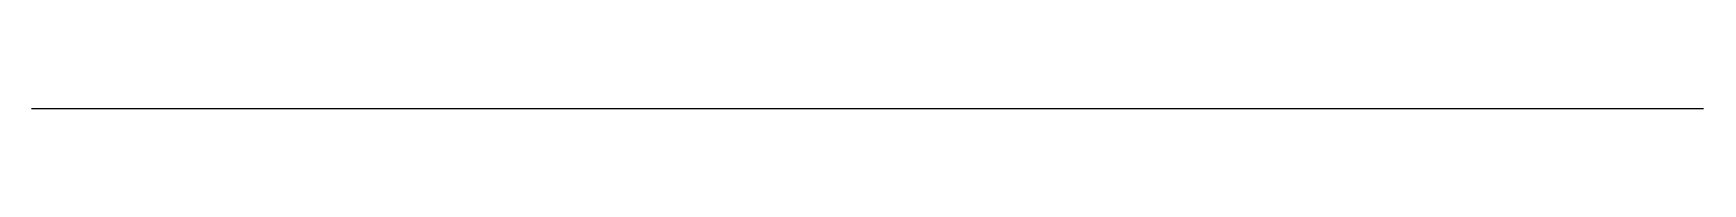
# Model space of a CAD drawing. Header units: millimetres. Extents: x 0 to 2707, y 2 to 2710.
# Drawn here: x 677 to 1353, y 2 to 3 of the extents above; entities that cross this region are included whole.
import ezdxf

# ---------------------------------------------------------------- set-up
doc = ezdxf.new("R2010")
doc.units = ezdxf.units.MM
doc.layers.add('ALL_ISLANDS', color=7, linetype='Continuous')
doc.layers.add('OUTLINE_ISLAND_01', color=7, linetype='Continuous')

msp = doc.modelspace()

# ---------------------------------------------------------------- linework, layer by layer
at = {"layer": 'ALL_ISLANDS'}
msp.add_lwpolyline([(675.717, 2.5283), (676.717, 2.5283), (677.717, 2.5282), (678.717, 2.5281), (679.717, 2.5281), (680.717, 2.528), (681.717, 2.5279), (682.717, 2.5279), (683.717, 2.5278), (684.717, 2.5277), (685.717, 2.5277), (686.717, 2.5276), (687.717, 2.5275), (688.717, 2.5275), (689.717, 2.5274), (690.717, 2.5273), (691.717, 2.5273), (692.717, 2.5272), (693.717, 2.5271), (694.717, 2.5271), (695.717, 2.527), (696.717, 2.5269), (697.717, 2.5269), (698.717, 2.5268), (699.717, 2.5267), (700.717, 2.5267), (701.717, 2.5266), (702.717, 2.5265), (703.717, 2.5265), (704.717, 2.5264), (705.717, 2.5263), (706.717, 2.5263), (707.717, 2.5262), (708.717, 2.5261), (709.717, 2.5261), (710.717, 2.526), (711.717, 2.5259), (712.717, 2.5259), (713.717, 2.5258), (714.717, 2.5257), (715.717, 2.5257), (716.717, 2.5256), (717.717, 2.5255), (718.717, 2.5255), (719.717, 2.5254), (720.717, 2.5253), (721.717, 2.5253), (722.717, 2.5252), (723.717, 2.5251), (724.717, 2.5251), (725.717, 2.525), (726.717, 2.5249), (727.717, 2.5249), (728.717, 2.5248), (729.717, 2.5247), (730.717, 2.5247), (731.717, 2.5246), (732.717, 2.5245), (733.717, 2.5245), (734.717, 2.5244), (735.717, 2.5243), (736.717, 2.5243), (737.717, 2.5242), (738.717, 2.5241), (739.717, 2.5241), (740.717, 2.524), (741.717, 2.5239), (742.717, 2.5239), (743.717, 2.5238), (744.717, 2.5237), (745.717, 2.5237), (746.717, 2.5236), (747.717, 2.5236), (748.717, 2.5235), (749.717, 2.5234), (750.717, 2.5234), (751.717, 2.5233), (752.717, 2.5232), (753.717, 2.5232), (754.717, 2.5231), (755.717, 2.523), (756.717, 2.523), (757.717, 2.5229), (758.717, 2.5228), (759.717, 2.5228), (760.717, 2.5227), (761.717, 2.5226), (762.717, 2.5226), (763.717, 2.5225), (764.717, 2.5224), (765.717, 2.5224), (766.717, 2.5223), (767.717, 2.5222), (768.717, 2.5222), (769.717, 2.5221), (770.717, 2.522), (771.717, 2.522), (772.717, 2.5219), (773.717, 2.5218), (774.717, 2.5218), (775.717, 2.5217), (776.717, 2.5216), (777.717, 2.5216), (778.717, 2.5215), (779.717, 2.5214), (780.717, 2.5214), (781.717, 2.5213), (782.717, 2.5212), (783.717, 2.5212), (784.717, 2.5211), (785.717, 2.521), (786.717, 2.521), (787.717, 2.5209), (788.717, 2.5208), (789.717, 2.5208), (790.717, 2.5207), (791.717, 2.5206), (792.717, 2.5206), (793.717, 2.5205), (794.717, 2.5204), (795.717, 2.5204), (796.717, 2.5203), (797.717, 2.5202), (798.717, 2.5202), (799.717, 2.5201), (800.717, 2.52), (801.717, 2.52), (802.717, 2.5199), (803.717, 2.5198), (804.717, 2.5198), (805.717, 2.5197), (806.717, 2.5196), (807.717, 2.5196), (808.717, 2.5195), (809.717, 2.5194), (810.717, 2.5194), (811.717, 2.5193), (812.717, 2.5192), (813.717, 2.5192), (814.717, 2.5191), (815.717, 2.519), (816.717, 2.519), (817.717, 2.5189), (818.717, 2.5188), (819.717, 2.5188), (820.717, 2.5187), (821.717, 2.5186), (822.717, 2.5186), (823.717, 2.5185), (824.717, 2.5184), (825.717, 2.5184), (826.717, 2.5183), (827.717, 2.5182), (828.717, 2.5182), (829.717, 2.5181), (830.717, 2.518), (831.717, 2.518), (832.717, 2.5179), (833.717, 2.5178), (834.717, 2.5178), (835.717, 2.5177), (836.717, 2.5176), (837.717, 2.5176), (838.717, 2.5175), (839.717, 2.5174), (840.717, 2.5174), (841.717, 2.5173), (842.717, 2.5172), (843.717, 2.5172), (844.717, 2.5171), (845.717, 2.517), (846.717, 2.517), (847.717, 2.5169), (848.717, 2.5168), (849.717, 2.5168), (850.717, 2.5167), (851.717, 2.5166), (852.717, 2.5166), (853.717, 2.5165), (854.717, 2.5164), (855.717, 2.5164), (856.717, 2.5163), (857.717, 2.5162), (858.717, 2.5162), (859.717, 2.5161), (860.717, 2.516), (861.717, 2.516), (862.717, 2.5159), (863.717, 2.5159), (864.717, 2.5158), (865.717, 2.5157), (866.717, 2.5157), (867.717, 2.5156), (868.717, 2.5155), (869.717, 2.5155), (870.717, 2.5154), (871.717, 2.5153), (872.717, 2.5153), (873.717, 2.5152), (874.717, 2.5151), (875.717, 2.5151), (876.717, 2.515), (877.717, 2.5149), (878.717, 2.5149), (879.717, 2.5148), (880.717, 2.5147), (881.717, 2.5147), (882.717, 2.5146), (883.717, 2.5145), (884.717, 2.5145), (885.717, 2.5144), (886.717, 2.5143), (887.717, 2.5143), (888.717, 2.5142), (889.717, 2.5141), (890.717, 2.5141), (891.717, 2.514), (892.717, 2.5139), (893.717, 2.5139), (894.717, 2.5138), (895.717, 2.5137), (896.717, 2.5137), (897.717, 2.5136), (898.717, 2.5135), (899.717, 2.5135), (900.717, 2.5134), (901.717, 2.5133), (902.717, 2.5133), (903.717, 2.5132), (904.717, 2.5131), (905.717, 2.5131), (906.717, 2.513), (907.717, 2.5129), (908.717, 2.5129), (909.717, 2.5128), (910.717, 2.5127), (911.717, 2.5127), (912.717, 2.5126), (913.717, 2.5125), (914.717, 2.5125), (915.717, 2.5124), (916.717, 2.5123), (917.717, 2.5123), (918.717, 2.5122), (919.717, 2.5121), (920.717, 2.5121), (921.717, 2.512), (922.717, 2.5119), (923.717, 2.5119), (924.717, 2.5118), (925.717, 2.5117), (926.717, 2.5117), (927.717, 2.5116), (928.717, 2.5115), (929.717, 2.5115), (930.717, 2.5114), (931.717, 2.5113), (932.717, 2.5113), (933.717, 2.5112), (934.717, 2.5111), (935.717, 2.5111), (936.717, 2.511), (937.717, 2.5109), (938.717, 2.5109), (939.717, 2.5108), (940.717, 2.5107), (941.717, 2.5107), (942.717, 2.5106), (943.717, 2.5105), (944.717, 2.5105), (945.717, 2.5104), (946.717, 2.5103), (947.717, 2.5103), (948.717, 2.5102), (949.717, 2.5101), (950.717, 2.5101), (951.717, 2.51), (952.717, 2.5099), (953.717, 2.5099), (954.717, 2.5098), (955.717, 2.5097), (956.717, 2.5097), (957.717, 2.5096), (958.717, 2.5095), (959.717, 2.5095), (960.717, 2.5094), (961.717, 2.5093), (962.717, 2.5093), (963.717, 2.5092), (964.717, 2.5091), (965.717, 2.5091), (966.717, 2.509), (967.717, 2.5089), (968.717, 2.5089), (969.717, 2.5088), (970.717, 2.5087), (971.717, 2.5087), (972.717, 2.5086), (973.717, 2.5085), (974.717, 2.5085), (975.717, 2.5084), (976.717, 2.5083), (977.717, 2.5083), (978.717, 2.5082), (979.717, 2.5082), (980.717, 2.5081), (981.717, 2.508), (982.717, 2.508), (983.717, 2.5079), (984.717, 2.5078), (985.717, 2.5078), (986.717, 2.5077), (987.717, 2.5076), (988.717, 2.5076), (989.717, 2.5075), (990.717, 2.5074), (991.717, 2.5074), (992.717, 2.5073), (993.717, 2.5072), (994.717, 2.5072), (995.717, 2.5071), (996.717, 2.507), (997.717, 2.507), (998.717, 2.5069), (999.717, 2.5068), (1000.717, 2.5068), (1001.717, 2.5067), (1002.717, 2.5066), (1003.717, 2.5066), (1004.717, 2.5065), (1005.717, 2.5064), (1006.717, 2.5064), (1007.717, 2.5063), (1008.717, 2.5062), (1009.717, 2.5062), (1010.717, 2.5061), (1011.717, 2.506), (1012.717, 2.506), (1013.717, 2.5059), (1014.717, 2.5058), (1015.717, 2.5058), (1016.717, 2.5057), (1017.717, 2.5056), (1018.717, 2.5056), (1019.717, 2.5055), (1020.717, 2.5054), (1021.717, 2.5054), (1022.717, 2.5053), (1023.717, 2.5052), (1024.717, 2.5052), (1025.717, 2.5051), (1026.717, 2.505), (1027.717, 2.505), (1028.717, 2.5049), (1029.717, 2.5048), (1030.717, 2.5048), (1031.717, 2.5047), (1032.717, 2.5046), (1033.717, 2.5046), (1034.717, 2.5045), (1035.717, 2.5044), (1036.717, 2.5044), (1037.717, 2.5043), (1038.717, 2.5042), (1039.717, 2.5042), (1040.717, 2.5041), (1041.717, 2.504), (1042.717, 2.504), (1043.717, 2.5039), (1044.717, 2.5038), (1045.717, 2.5038), (1046.717, 2.5037), (1047.717, 2.5036), (1048.717, 2.5036), (1049.717, 2.5035), (1050.717, 2.5034), (1051.717, 2.5034), (1052.717, 2.5033), (1053.717, 2.5032), (1054.717, 2.5032), (1055.717, 2.5031), (1056.717, 2.503), (1057.717, 2.503), (1058.717, 2.5029), (1059.717, 2.5028), (1060.717, 2.5028), (1061.717, 2.5027), (1062.717, 2.5026), (1063.717, 2.5026), (1064.717, 2.5025), (1065.717, 2.5024), (1066.717, 2.5024), (1067.717, 2.5023), (1068.717, 2.5022), (1069.717, 2.5022), (1070.717, 2.5021), (1071.717, 2.502), (1072.717, 2.502), (1073.717, 2.5019), (1074.717, 2.5018), (1075.717, 2.5018), (1076.717, 2.5017), (1077.717, 2.5016), (1078.717, 2.5016), (1079.717, 2.5015), (1080.717, 2.5014), (1081.717, 2.5014), (1082.717, 2.5013), (1083.717, 2.5012), (1084.717, 2.5012), (1085.717, 2.5011), (1086.717, 2.501), (1087.717, 2.501), (1088.717, 2.5009), (1089.717, 2.5008), (1090.717, 2.5008), (1091.717, 2.5007), (1092.717, 2.5006), (1093.717, 2.5006), (1094.717, 2.5005), (1095.717, 2.5005), (1096.717, 2.5004), (1097.717, 2.5003), (1098.717, 2.5003), (1099.717, 2.5002), (1100.717, 2.5001), (1101.717, 2.5001), (1102.717, 2.5), (1103.717, 2.4999), (1104.717, 2.4999), (1105.717, 2.4998), (1106.717, 2.4997), (1107.717, 2.4997), (1108.717, 2.4996), (1109.717, 2.4995), (1110.717, 2.4995), (1111.717, 2.4994), (1112.717, 2.4993), (1113.717, 2.4993), (1114.717, 2.4992), (1115.717, 2.4991), (1116.717, 2.4991), (1117.717, 2.499), (1118.717, 2.4989), (1119.717, 2.4989), (1120.717, 2.4988), (1121.717, 2.4987), (1122.717, 2.4987), (1123.717, 2.4986), (1124.717, 2.4985), (1125.717, 2.4985), (1126.717, 2.4984), (1127.717, 2.4983), (1128.717, 2.4983), (1129.717, 2.4982), (1130.717, 2.4981), (1131.717, 2.4981), (1132.717, 2.498), (1133.717, 2.4979), (1134.717, 2.4979), (1135.717, 2.4978), (1136.717, 2.4977), (1137.717, 2.4977), (1138.717, 2.4976), (1139.717, 2.4975), (1140.717, 2.4975), (1141.717, 2.4974), (1142.717, 2.4973), (1143.717, 2.4973), (1144.717, 2.4972), (1145.717, 2.4971), (1146.717, 2.4971), (1147.717, 2.497), (1148.717, 2.4969), (1149.717, 2.4969), (1150.717, 2.4968), (1151.717, 2.4967), (1152.717, 2.4967), (1153.717, 2.4966), (1154.717, 2.4965), (1155.717, 2.4965), (1156.717, 2.4964), (1157.717, 2.4963), (1158.717, 2.4963), (1159.717, 2.4962), (1160.717, 2.4961), (1161.717, 2.4961), (1162.717, 2.496), (1163.717, 2.4959), (1164.717, 2.4959), (1165.717, 2.4958), (1166.717, 2.4957), (1167.717, 2.4957), (1168.717, 2.4956), (1169.717, 2.4955), (1170.717, 2.4955), (1171.717, 2.4954), (1172.717, 2.4953), (1173.717, 2.4953), (1174.717, 2.4952), (1175.717, 2.4951), (1176.717, 2.4951), (1177.717, 2.495), (1178.717, 2.4949), (1179.717, 2.4949), (1180.717, 2.4948), (1181.717, 2.4947), (1182.717, 2.4947), (1183.717, 2.4946), (1184.717, 2.4945), (1185.717, 2.4945), (1186.717, 2.4944), (1187.717, 2.4943), (1188.717, 2.4943), (1189.717, 2.4942), (1190.717, 2.4941), (1191.717, 2.4941), (1192.717, 2.494), (1193.717, 2.4939), (1194.717, 2.4939), (1195.717, 2.4938), (1196.717, 2.4937), (1197.717, 2.4937), (1198.717, 2.4936), (1199.717, 2.4935), (1200.717, 2.4935), (1201.717, 2.4934), (1202.717, 2.4933), (1203.717, 2.4933), (1204.717, 2.4932), (1205.717, 2.4931), (1206.717, 2.4931), (1207.717, 2.493), (1208.717, 2.4929), (1209.717, 2.4929), (1210.717, 2.4928), (1211.717, 2.4928), (1212.717, 2.4927), (1213.717, 2.4926), (1214.717, 2.4926), (1215.717, 2.4925), (1216.717, 2.4924), (1217.717, 2.4924), (1218.717, 2.4923), (1219.717, 2.4922), (1220.717, 2.4922), (1221.717, 2.4921), (1222.717, 2.492), (1223.717, 2.492), (1224.717, 2.4919), (1225.717, 2.4918), (1226.717, 2.4918), (1227.717, 2.4917), (1228.717, 2.4916), (1229.717, 2.4916), (1230.717, 2.4915), (1231.717, 2.4914), (1232.717, 2.4914), (1233.717, 2.4913), (1234.717, 2.4912), (1235.717, 2.4912), (1236.717, 2.4911), (1237.717, 2.491), (1238.717, 2.491), (1239.717, 2.4909), (1240.717, 2.4908), (1241.717, 2.4908), (1242.717, 2.4907), (1243.717, 2.4906), (1244.717, 2.4906), (1245.717, 2.4905), (1246.717, 2.4904), (1247.717, 2.4904), (1248.717, 2.4903), (1249.717, 2.4902), (1250.717, 2.4902), (1251.717, 2.4901), (1252.717, 2.49), (1253.717, 2.49), (1254.717, 2.4899), (1255.717, 2.4898), (1256.717, 2.4898), (1257.717, 2.4897), (1258.717, 2.4896), (1259.717, 2.4896), (1260.717, 2.4895), (1261.717, 2.4894), (1262.717, 2.4894), (1263.717, 2.4893), (1264.717, 2.4892), (1265.717, 2.4892), (1266.717, 2.4891), (1267.717, 2.489), (1268.717, 2.489), (1269.717, 2.4889), (1270.717, 2.4888), (1271.717, 2.4888), (1272.717, 2.4887), (1273.717, 2.4886), (1274.717, 2.4886), (1275.717, 2.4885), (1276.717, 2.4884), (1277.717, 2.4884), (1278.717, 2.4883), (1279.717, 2.4882), (1280.717, 2.4882), (1281.717, 2.4881), (1282.717, 2.488), (1283.717, 2.488), (1284.717, 2.4879), (1285.717, 2.4878), (1286.717, 2.4878), (1287.717, 2.4877), (1288.717, 2.4876), (1289.717, 2.4876), (1290.717, 2.4875), (1291.717, 2.4874), (1292.717, 2.4874), (1293.717, 2.4873), (1294.717, 2.4872), (1295.717, 2.4872), (1296.717, 2.4871), (1297.717, 2.487), (1298.717, 2.487), (1299.717, 2.4869), (1300.717, 2.4868), (1301.717, 2.4868), (1302.717, 2.4867), (1303.717, 2.4866), (1304.717, 2.4866), (1305.717, 2.4865), (1306.717, 2.4864), (1307.717, 2.4864), (1308.717, 2.4863), (1309.717, 2.4862), (1310.717, 2.4862), (1311.717, 2.4861), (1312.717, 2.486), (1313.717, 2.486), (1314.717, 2.4859), (1315.717, 2.4858), (1316.717, 2.4858), (1317.717, 2.4857), (1318.717, 2.4856), (1319.717, 2.4856), (1320.717, 2.4855), (1321.717, 2.4854), (1322.717, 2.4854), (1323.717, 2.4853), (1324.717, 2.4852), (1325.717, 2.4852), (1326.717, 2.4851), (1327.717, 2.4851), (1328.717, 2.485), (1329.717, 2.4849), (1330.717, 2.4849), (1331.717, 2.4848), (1332.717, 2.4847), (1333.717, 2.4847), (1334.717, 2.4846), (1335.717, 2.4845), (1336.717, 2.4845), (1337.717, 2.4844), (1338.717, 2.4843), (1339.717, 2.4843), (1340.717, 2.4842), (1341.717, 2.4841), (1342.717, 2.4841), (1343.717, 2.484), (1344.717, 2.4839), (1345.717, 2.4839), (1346.717, 2.4838), (1347.717, 2.4837), (1348.717, 2.4837), (1349.717, 2.4836), (1350.717, 2.4835), (1351.717, 2.4835), (1352.717, 2.4834), (1353.717, 2.4833)], dxfattribs=at)
at = {"layer": 'OUTLINE_ISLAND_01'}
msp.add_lwpolyline([(675.717, 2.5283), (676.717, 2.5283), (677.717, 2.5282), (678.717, 2.5281), (679.717, 2.5281), (680.717, 2.528), (681.717, 2.5279), (682.717, 2.5279), (683.717, 2.5278), (684.717, 2.5277), (685.717, 2.5277), (686.717, 2.5276), (687.717, 2.5275), (688.717, 2.5275), (689.717, 2.5274), (690.717, 2.5273), (691.717, 2.5273), (692.717, 2.5272), (693.717, 2.5271), (694.717, 2.5271), (695.717, 2.527), (696.717, 2.5269), (697.717, 2.5269), (698.717, 2.5268), (699.717, 2.5267), (700.717, 2.5267), (701.717, 2.5266), (702.717, 2.5265), (703.717, 2.5265), (704.717, 2.5264), (705.717, 2.5263), (706.717, 2.5263), (707.717, 2.5262), (708.717, 2.5261), (709.717, 2.5261), (710.717, 2.526), (711.717, 2.5259), (712.717, 2.5259), (713.717, 2.5258), (714.717, 2.5257), (715.717, 2.5257), (716.717, 2.5256), (717.717, 2.5255), (718.717, 2.5255), (719.717, 2.5254), (720.717, 2.5253), (721.717, 2.5253), (722.717, 2.5252), (723.717, 2.5251), (724.717, 2.5251), (725.717, 2.525), (726.717, 2.5249), (727.717, 2.5249), (728.717, 2.5248), (729.717, 2.5247), (730.717, 2.5247), (731.717, 2.5246), (732.717, 2.5245), (733.717, 2.5245), (734.717, 2.5244), (735.717, 2.5243), (736.717, 2.5243), (737.717, 2.5242), (738.717, 2.5241), (739.717, 2.5241), (740.717, 2.524), (741.717, 2.5239), (742.717, 2.5239), (743.717, 2.5238), (744.717, 2.5237), (745.717, 2.5237), (746.717, 2.5236), (747.717, 2.5236), (748.717, 2.5235), (749.717, 2.5234), (750.717, 2.5234), (751.717, 2.5233), (752.717, 2.5232), (753.717, 2.5232), (754.717, 2.5231), (755.717, 2.523), (756.717, 2.523), (757.717, 2.5229), (758.717, 2.5228), (759.717, 2.5228), (760.717, 2.5227), (761.717, 2.5226), (762.717, 2.5226), (763.717, 2.5225), (764.717, 2.5224), (765.717, 2.5224), (766.717, 2.5223), (767.717, 2.5222), (768.717, 2.5222), (769.717, 2.5221), (770.717, 2.522), (771.717, 2.522), (772.717, 2.5219), (773.717, 2.5218), (774.717, 2.5218), (775.717, 2.5217), (776.717, 2.5216), (777.717, 2.5216), (778.717, 2.5215), (779.717, 2.5214), (780.717, 2.5214), (781.717, 2.5213), (782.717, 2.5212), (783.717, 2.5212), (784.717, 2.5211), (785.717, 2.521), (786.717, 2.521), (787.717, 2.5209), (788.717, 2.5208), (789.717, 2.5208), (790.717, 2.5207), (791.717, 2.5206), (792.717, 2.5206), (793.717, 2.5205), (794.717, 2.5204), (795.717, 2.5204), (796.717, 2.5203), (797.717, 2.5202), (798.717, 2.5202), (799.717, 2.5201), (800.717, 2.52), (801.717, 2.52), (802.717, 2.5199), (803.717, 2.5198), (804.717, 2.5198), (805.717, 2.5197), (806.717, 2.5196), (807.717, 2.5196), (808.717, 2.5195), (809.717, 2.5194), (810.717, 2.5194), (811.717, 2.5193), (812.717, 2.5192), (813.717, 2.5192), (814.717, 2.5191), (815.717, 2.519), (816.717, 2.519), (817.717, 2.5189), (818.717, 2.5188), (819.717, 2.5188), (820.717, 2.5187), (821.717, 2.5186), (822.717, 2.5186), (823.717, 2.5185), (824.717, 2.5184), (825.717, 2.5184), (826.717, 2.5183), (827.717, 2.5182), (828.717, 2.5182), (829.717, 2.5181), (830.717, 2.518), (831.717, 2.518), (832.717, 2.5179), (833.717, 2.5178), (834.717, 2.5178), (835.717, 2.5177), (836.717, 2.5176), (837.717, 2.5176), (838.717, 2.5175), (839.717, 2.5174), (840.717, 2.5174), (841.717, 2.5173), (842.717, 2.5172), (843.717, 2.5172), (844.717, 2.5171), (845.717, 2.517), (846.717, 2.517), (847.717, 2.5169), (848.717, 2.5168), (849.717, 2.5168), (850.717, 2.5167), (851.717, 2.5166), (852.717, 2.5166), (853.717, 2.5165), (854.717, 2.5164), (855.717, 2.5164), (856.717, 2.5163), (857.717, 2.5162), (858.717, 2.5162), (859.717, 2.5161), (860.717, 2.516), (861.717, 2.516), (862.717, 2.5159), (863.717, 2.5159), (864.717, 2.5158), (865.717, 2.5157), (866.717, 2.5157), (867.717, 2.5156), (868.717, 2.5155), (869.717, 2.5155), (870.717, 2.5154), (871.717, 2.5153), (872.717, 2.5153), (873.717, 2.5152), (874.717, 2.5151), (875.717, 2.5151), (876.717, 2.515), (877.717, 2.5149), (878.717, 2.5149), (879.717, 2.5148), (880.717, 2.5147), (881.717, 2.5147), (882.717, 2.5146), (883.717, 2.5145), (884.717, 2.5145), (885.717, 2.5144), (886.717, 2.5143), (887.717, 2.5143), (888.717, 2.5142), (889.717, 2.5141), (890.717, 2.5141), (891.717, 2.514), (892.717, 2.5139), (893.717, 2.5139), (894.717, 2.5138), (895.717, 2.5137), (896.717, 2.5137), (897.717, 2.5136), (898.717, 2.5135), (899.717, 2.5135), (900.717, 2.5134), (901.717, 2.5133), (902.717, 2.5133), (903.717, 2.5132), (904.717, 2.5131), (905.717, 2.5131), (906.717, 2.513), (907.717, 2.5129), (908.717, 2.5129), (909.717, 2.5128), (910.717, 2.5127), (911.717, 2.5127), (912.717, 2.5126), (913.717, 2.5125), (914.717, 2.5125), (915.717, 2.5124), (916.717, 2.5123), (917.717, 2.5123), (918.717, 2.5122), (919.717, 2.5121), (920.717, 2.5121), (921.717, 2.512), (922.717, 2.5119), (923.717, 2.5119), (924.717, 2.5118), (925.717, 2.5117), (926.717, 2.5117), (927.717, 2.5116), (928.717, 2.5115), (929.717, 2.5115), (930.717, 2.5114), (931.717, 2.5113), (932.717, 2.5113), (933.717, 2.5112), (934.717, 2.5111), (935.717, 2.5111), (936.717, 2.511), (937.717, 2.5109), (938.717, 2.5109), (939.717, 2.5108), (940.717, 2.5107), (941.717, 2.5107), (942.717, 2.5106), (943.717, 2.5105), (944.717, 2.5105), (945.717, 2.5104), (946.717, 2.5103), (947.717, 2.5103), (948.717, 2.5102), (949.717, 2.5101), (950.717, 2.5101), (951.717, 2.51), (952.717, 2.5099), (953.717, 2.5099), (954.717, 2.5098), (955.717, 2.5097), (956.717, 2.5097), (957.717, 2.5096), (958.717, 2.5095), (959.717, 2.5095), (960.717, 2.5094), (961.717, 2.5093), (962.717, 2.5093), (963.717, 2.5092), (964.717, 2.5091), (965.717, 2.5091), (966.717, 2.509), (967.717, 2.5089), (968.717, 2.5089), (969.717, 2.5088), (970.717, 2.5087), (971.717, 2.5087), (972.717, 2.5086), (973.717, 2.5085), (974.717, 2.5085), (975.717, 2.5084), (976.717, 2.5083), (977.717, 2.5083), (978.717, 2.5082), (979.717, 2.5082), (980.717, 2.5081), (981.717, 2.508), (982.717, 2.508), (983.717, 2.5079), (984.717, 2.5078), (985.717, 2.5078), (986.717, 2.5077), (987.717, 2.5076), (988.717, 2.5076), (989.717, 2.5075), (990.717, 2.5074), (991.717, 2.5074), (992.717, 2.5073), (993.717, 2.5072), (994.717, 2.5072), (995.717, 2.5071), (996.717, 2.507), (997.717, 2.507), (998.717, 2.5069), (999.717, 2.5068), (1000.717, 2.5068), (1001.717, 2.5067), (1002.717, 2.5066), (1003.717, 2.5066), (1004.717, 2.5065), (1005.717, 2.5064), (1006.717, 2.5064), (1007.717, 2.5063), (1008.717, 2.5062), (1009.717, 2.5062), (1010.717, 2.5061), (1011.717, 2.506), (1012.717, 2.506), (1013.717, 2.5059), (1014.717, 2.5058), (1015.717, 2.5058), (1016.717, 2.5057), (1017.717, 2.5056), (1018.717, 2.5056), (1019.717, 2.5055), (1020.717, 2.5054), (1021.717, 2.5054), (1022.717, 2.5053), (1023.717, 2.5052), (1024.717, 2.5052), (1025.717, 2.5051), (1026.717, 2.505), (1027.717, 2.505), (1028.717, 2.5049), (1029.717, 2.5048), (1030.717, 2.5048), (1031.717, 2.5047), (1032.717, 2.5046), (1033.717, 2.5046), (1034.717, 2.5045), (1035.717, 2.5044), (1036.717, 2.5044), (1037.717, 2.5043), (1038.717, 2.5042), (1039.717, 2.5042), (1040.717, 2.5041), (1041.717, 2.504), (1042.717, 2.504), (1043.717, 2.5039), (1044.717, 2.5038), (1045.717, 2.5038), (1046.717, 2.5037), (1047.717, 2.5036), (1048.717, 2.5036), (1049.717, 2.5035), (1050.717, 2.5034), (1051.717, 2.5034), (1052.717, 2.5033), (1053.717, 2.5032), (1054.717, 2.5032), (1055.717, 2.5031), (1056.717, 2.503), (1057.717, 2.503), (1058.717, 2.5029), (1059.717, 2.5028), (1060.717, 2.5028), (1061.717, 2.5027), (1062.717, 2.5026), (1063.717, 2.5026), (1064.717, 2.5025), (1065.717, 2.5024), (1066.717, 2.5024), (1067.717, 2.5023), (1068.717, 2.5022), (1069.717, 2.5022), (1070.717, 2.5021), (1071.717, 2.502), (1072.717, 2.502), (1073.717, 2.5019), (1074.717, 2.5018), (1075.717, 2.5018), (1076.717, 2.5017), (1077.717, 2.5016), (1078.717, 2.5016), (1079.717, 2.5015), (1080.717, 2.5014), (1081.717, 2.5014), (1082.717, 2.5013), (1083.717, 2.5012), (1084.717, 2.5012), (1085.717, 2.5011), (1086.717, 2.501), (1087.717, 2.501), (1088.717, 2.5009), (1089.717, 2.5008), (1090.717, 2.5008), (1091.717, 2.5007), (1092.717, 2.5006), (1093.717, 2.5006), (1094.717, 2.5005), (1095.717, 2.5005), (1096.717, 2.5004), (1097.717, 2.5003), (1098.717, 2.5003), (1099.717, 2.5002), (1100.717, 2.5001), (1101.717, 2.5001), (1102.717, 2.5), (1103.717, 2.4999), (1104.717, 2.4999), (1105.717, 2.4998), (1106.717, 2.4997), (1107.717, 2.4997), (1108.717, 2.4996), (1109.717, 2.4995), (1110.717, 2.4995), (1111.717, 2.4994), (1112.717, 2.4993), (1113.717, 2.4993), (1114.717, 2.4992), (1115.717, 2.4991), (1116.717, 2.4991), (1117.717, 2.499), (1118.717, 2.4989), (1119.717, 2.4989), (1120.717, 2.4988), (1121.717, 2.4987), (1122.717, 2.4987), (1123.717, 2.4986), (1124.717, 2.4985), (1125.717, 2.4985), (1126.717, 2.4984), (1127.717, 2.4983), (1128.717, 2.4983), (1129.717, 2.4982), (1130.717, 2.4981), (1131.717, 2.4981), (1132.717, 2.498), (1133.717, 2.4979), (1134.717, 2.4979), (1135.717, 2.4978), (1136.717, 2.4977), (1137.717, 2.4977), (1138.717, 2.4976), (1139.717, 2.4975), (1140.717, 2.4975), (1141.717, 2.4974), (1142.717, 2.4973), (1143.717, 2.4973), (1144.717, 2.4972), (1145.717, 2.4971), (1146.717, 2.4971), (1147.717, 2.497), (1148.717, 2.4969), (1149.717, 2.4969), (1150.717, 2.4968), (1151.717, 2.4967), (1152.717, 2.4967), (1153.717, 2.4966), (1154.717, 2.4965), (1155.717, 2.4965), (1156.717, 2.4964), (1157.717, 2.4963), (1158.717, 2.4963), (1159.717, 2.4962), (1160.717, 2.4961), (1161.717, 2.4961), (1162.717, 2.496), (1163.717, 2.4959), (1164.717, 2.4959), (1165.717, 2.4958), (1166.717, 2.4957), (1167.717, 2.4957), (1168.717, 2.4956), (1169.717, 2.4955), (1170.717, 2.4955), (1171.717, 2.4954), (1172.717, 2.4953), (1173.717, 2.4953), (1174.717, 2.4952), (1175.717, 2.4951), (1176.717, 2.4951), (1177.717, 2.495), (1178.717, 2.4949), (1179.717, 2.4949), (1180.717, 2.4948), (1181.717, 2.4947), (1182.717, 2.4947), (1183.717, 2.4946), (1184.717, 2.4945), (1185.717, 2.4945), (1186.717, 2.4944), (1187.717, 2.4943), (1188.717, 2.4943), (1189.717, 2.4942), (1190.717, 2.4941), (1191.717, 2.4941), (1192.717, 2.494), (1193.717, 2.4939), (1194.717, 2.4939), (1195.717, 2.4938), (1196.717, 2.4937), (1197.717, 2.4937), (1198.717, 2.4936), (1199.717, 2.4935), (1200.717, 2.4935), (1201.717, 2.4934), (1202.717, 2.4933), (1203.717, 2.4933), (1204.717, 2.4932), (1205.717, 2.4931), (1206.717, 2.4931), (1207.717, 2.493), (1208.717, 2.4929), (1209.717, 2.4929), (1210.717, 2.4928), (1211.717, 2.4928), (1212.717, 2.4927), (1213.717, 2.4926), (1214.717, 2.4926), (1215.717, 2.4925), (1216.717, 2.4924), (1217.717, 2.4924), (1218.717, 2.4923), (1219.717, 2.4922), (1220.717, 2.4922), (1221.717, 2.4921), (1222.717, 2.492), (1223.717, 2.492), (1224.717, 2.4919), (1225.717, 2.4918), (1226.717, 2.4918), (1227.717, 2.4917), (1228.717, 2.4916), (1229.717, 2.4916), (1230.717, 2.4915), (1231.717, 2.4914), (1232.717, 2.4914), (1233.717, 2.4913), (1234.717, 2.4912), (1235.717, 2.4912), (1236.717, 2.4911), (1237.717, 2.491), (1238.717, 2.491), (1239.717, 2.4909), (1240.717, 2.4908), (1241.717, 2.4908), (1242.717, 2.4907), (1243.717, 2.4906), (1244.717, 2.4906), (1245.717, 2.4905), (1246.717, 2.4904), (1247.717, 2.4904), (1248.717, 2.4903), (1249.717, 2.4902), (1250.717, 2.4902), (1251.717, 2.4901), (1252.717, 2.49), (1253.717, 2.49), (1254.717, 2.4899), (1255.717, 2.4898), (1256.717, 2.4898), (1257.717, 2.4897), (1258.717, 2.4896), (1259.717, 2.4896), (1260.717, 2.4895), (1261.717, 2.4894), (1262.717, 2.4894), (1263.717, 2.4893), (1264.717, 2.4892), (1265.717, 2.4892), (1266.717, 2.4891), (1267.717, 2.489), (1268.717, 2.489), (1269.717, 2.4889), (1270.717, 2.4888), (1271.717, 2.4888), (1272.717, 2.4887), (1273.717, 2.4886), (1274.717, 2.4886), (1275.717, 2.4885), (1276.717, 2.4884), (1277.717, 2.4884), (1278.717, 2.4883), (1279.717, 2.4882), (1280.717, 2.4882), (1281.717, 2.4881), (1282.717, 2.488), (1283.717, 2.488), (1284.717, 2.4879), (1285.717, 2.4878), (1286.717, 2.4878), (1287.717, 2.4877), (1288.717, 2.4876), (1289.717, 2.4876), (1290.717, 2.4875), (1291.717, 2.4874), (1292.717, 2.4874), (1293.717, 2.4873), (1294.717, 2.4872), (1295.717, 2.4872), (1296.717, 2.4871), (1297.717, 2.487), (1298.717, 2.487), (1299.717, 2.4869), (1300.717, 2.4868), (1301.717, 2.4868), (1302.717, 2.4867), (1303.717, 2.4866), (1304.717, 2.4866), (1305.717, 2.4865), (1306.717, 2.4864), (1307.717, 2.4864), (1308.717, 2.4863), (1309.717, 2.4862), (1310.717, 2.4862), (1311.717, 2.4861), (1312.717, 2.486), (1313.717, 2.486), (1314.717, 2.4859), (1315.717, 2.4858), (1316.717, 2.4858), (1317.717, 2.4857), (1318.717, 2.4856), (1319.717, 2.4856), (1320.717, 2.4855), (1321.717, 2.4854), (1322.717, 2.4854), (1323.717, 2.4853), (1324.717, 2.4852), (1325.717, 2.4852), (1326.717, 2.4851), (1327.717, 2.4851), (1328.717, 2.485), (1329.717, 2.4849), (1330.717, 2.4849), (1331.717, 2.4848), (1332.717, 2.4847), (1333.717, 2.4847), (1334.717, 2.4846), (1335.717, 2.4845), (1336.717, 2.4845), (1337.717, 2.4844), (1338.717, 2.4843), (1339.717, 2.4843), (1340.717, 2.4842), (1341.717, 2.4841), (1342.717, 2.4841), (1343.717, 2.484), (1344.717, 2.4839), (1345.717, 2.4839), (1346.717, 2.4838), (1347.717, 2.4837), (1348.717, 2.4837), (1349.717, 2.4836), (1350.717, 2.4835), (1351.717, 2.4835), (1352.717, 2.4834), (1353.717, 2.4833)], dxfattribs=at)

doc.saveas('drawing.dxf')
